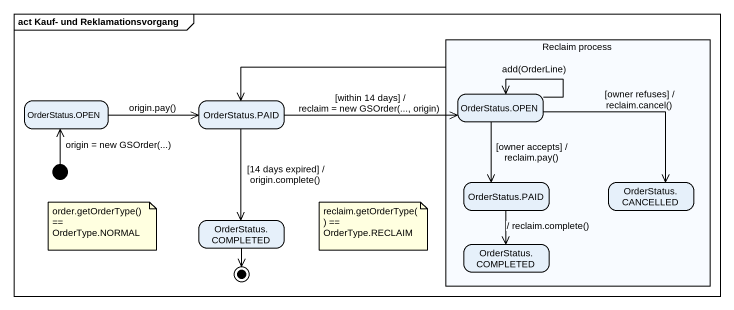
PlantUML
@startuml
mainframe act Kauf- und Reklamationsvorgang
hide empty description
state "Reclaim process" as Reclaim_process <<object>> {
  state "OrderStatus.OPEN" as OrderStatus_OPEN_2
  state "OrderStatus.PAID" as OrderStatus_PAID_2
  state "OrderStatus.CANCELLED" as OrderStatus_CANCELLED
  state "OrderStatus.COMPLETED" as OrderStatus_COMPLETED_2
}
state "OrderStatus.OPEN" as OrderStatus_OPEN
state "OrderStatus.PAID" as OrderStatus_PAID
state "OrderStatus.COMPLETED" as OrderStatus_COMPLETED
[*] -up-> OrderStatus_OPEN : origin = new GSOrder(...)
Reclaim_process -left-> OrderStatus_PAID
OrderStatus_OPEN -right-> OrderStatus_PAID : origin.pay()
OrderStatus_PAID -right-> OrderStatus_OPEN_2 : [within 14 days] / reclaim = new GSOrder(..., origin)
OrderStatus_PAID --> OrderStatus_COMPLETED : [14 days expired] / origin.complete()
OrderStatus_OPEN_2 --> OrderStatus_OPEN_2 : add(OrderLine)
OrderStatus_OPEN_2 --> OrderStatus_PAID_2 : [owner accepts] / reclaim.pay()
OrderStatus_OPEN_2 -right-> OrderStatus_CANCELLED : [owner refuses] / reclaim.cancel()
OrderStatus_PAID_2 --> OrderStatus_COMPLETED_2 : / reclaim.complete()
OrderStatus_COMPLETED --> [*]
note as N1
  order.getOrderType() == OrderType.NORMAL
end note
note as N2
  reclaim.getOrderType() == OrderType.RECLAIM
end note
@enduml
